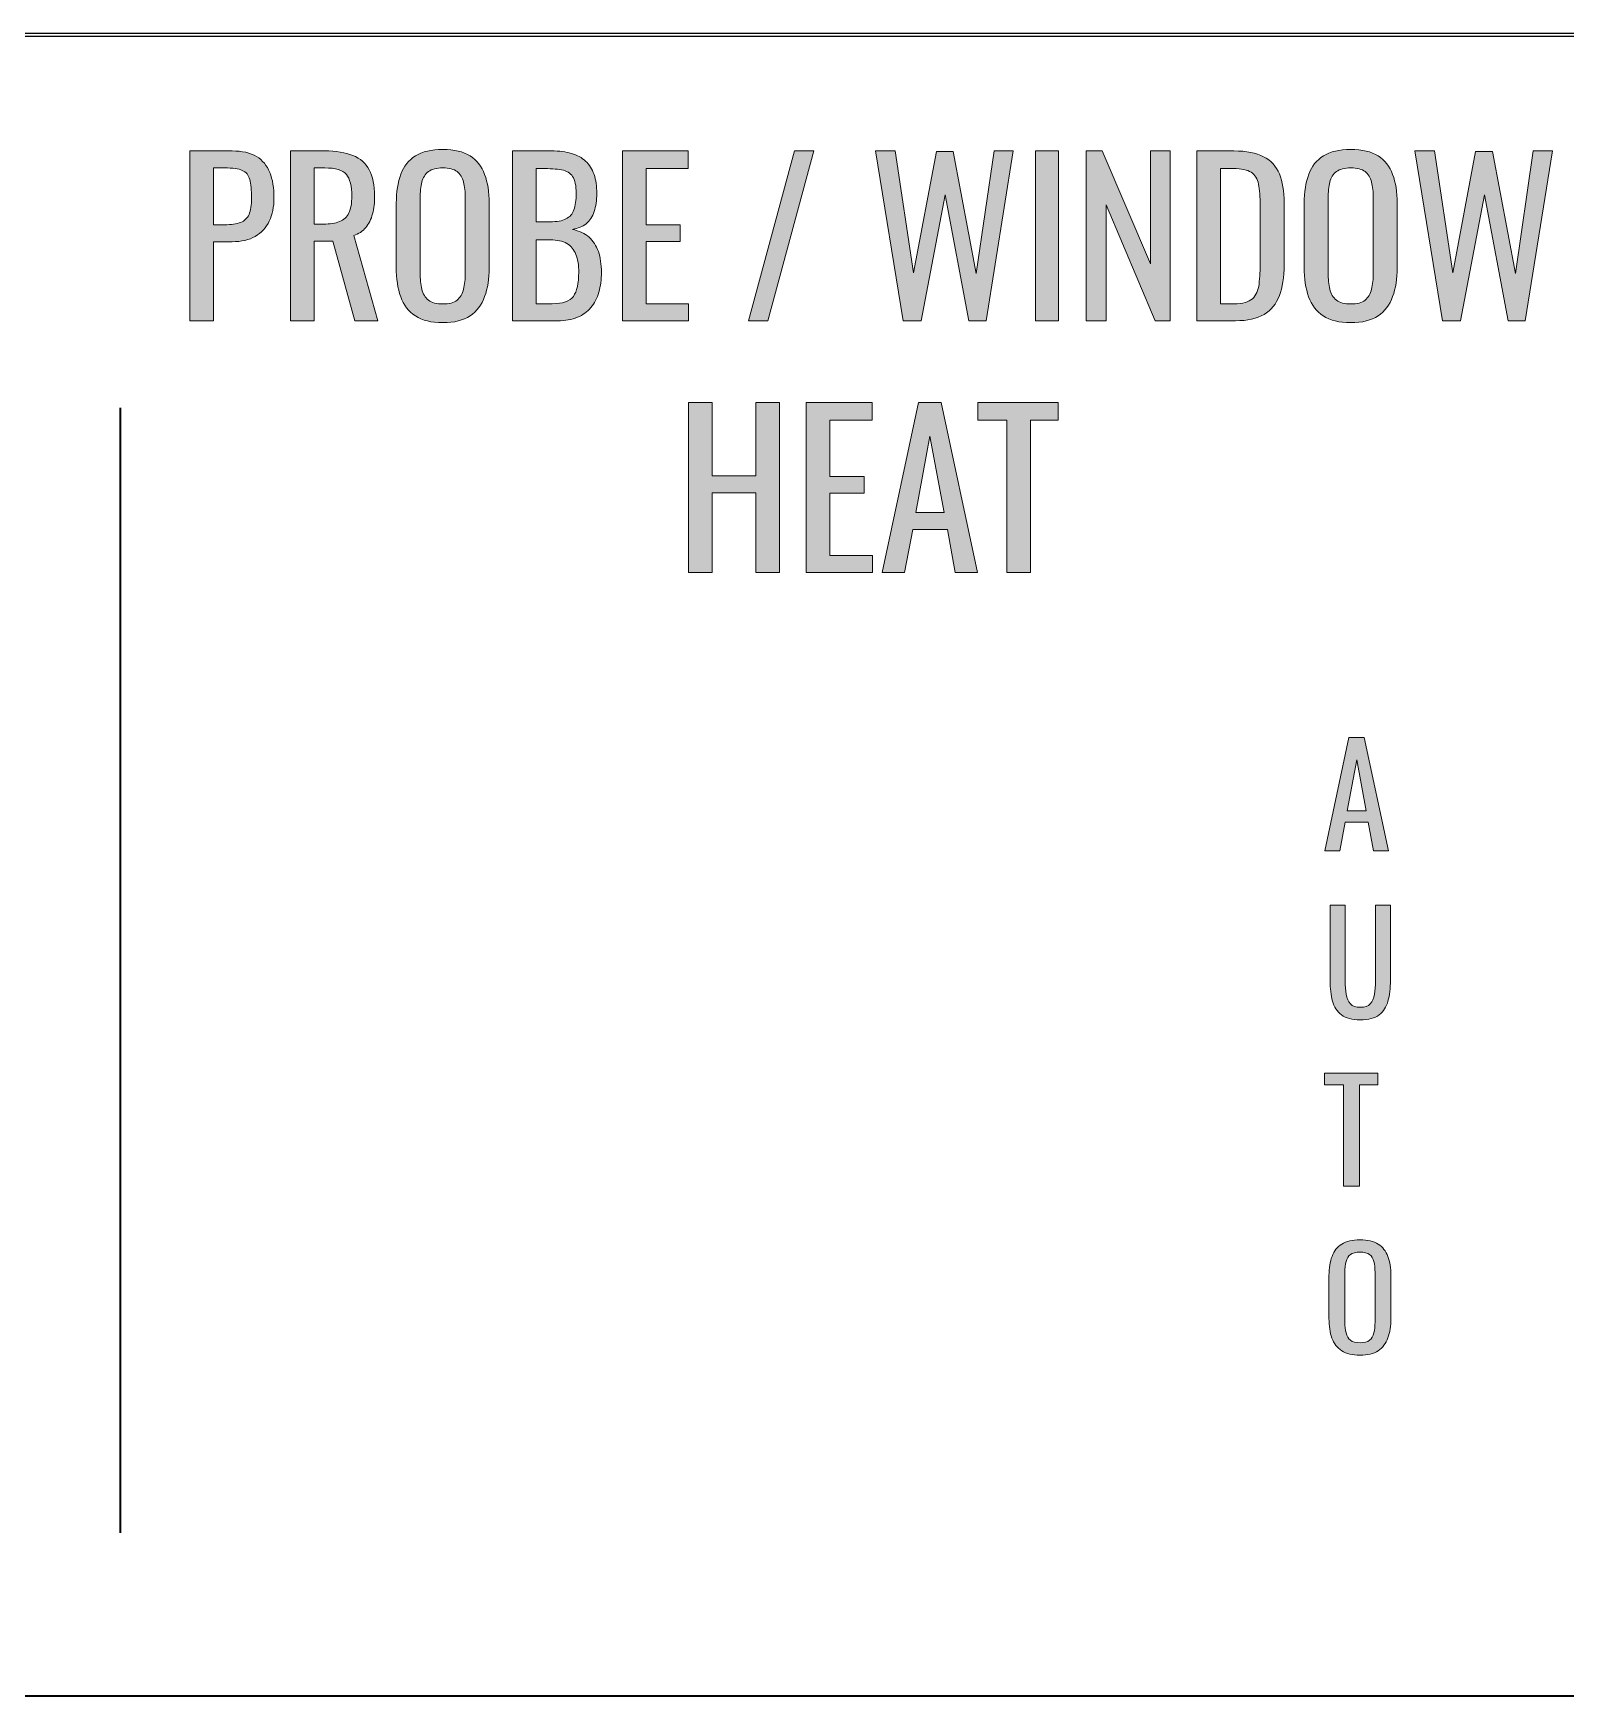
# Model space of a CAD drawing. Header units: inches. Extents: x 0 to 612, y 267 to 525.
# Drawn here: x 258.2 to 345.9, y 429.9 to 525 of the extents above; entities that cross this region are included whole.
import ezdxf

# ---------------------------------------------------------------- set-up
doc = ezdxf.new("R2010")
doc.units = ezdxf.units.IN
doc.header["$MEASUREMENT"] = 0
for name, color, linetype in [('LINES', 7, 'Continuous'), ('Luzes_Furos v34_0', 7, 'Continuous'), ('Luzes_Furos v34_Sketch13', 7, 'Continuous'), ('Luzes_Furos v34_Sketch3', 7, 'Continuous'), ('TEXT', 7, 'Continuous')]:
    doc.layers.add(name, color=color, linetype=linetype)

# ---------------------------------------------------------------- blocks, each defined once
blk = doc.blocks.new('block 11')
at = {"layer": 'Luzes_Furos v34_0', "color": 7, "lineweight": 25}
blk.add_lwpolyline([(0.118, 524.846), (611.847, 524.846)], dxfattribs=at)
blk = doc.blocks.new('block 82')
at = {"layer": 'Luzes_Furos v34_Sketch3', "color": 7, "lineweight": 25}
blk.add_lwpolyline([(0.118, 524.846), (611.847, 524.846)], dxfattribs=at)
blk = doc.blocks.new('block 99')
at = {"layer": 'Luzes_Furos v34_Sketch13', "color": 7, "lineweight": 25}
blk.add_lwpolyline([(0.153, 525.022), (611.882, 525.022)], dxfattribs=at)
blk = doc.blocks.new('block 172')
at = {"layer": 'TEXT'}
h = blk.add_hatch(color=7, dxfattribs=at)
h.dxf.hatch_style = 2
edge = h.paths.add_edge_path()
edge.add_spline(control_points=[(267.199, 508.568), (267.199, 508.568), (267.199, 518.288), (267.199, 518.288), (267.199, 518.288), (269.611, 518.288), (269.611, 518.288), (270.195, 518.288), (270.661, 518.182), (271.009, 517.97), (271.357, 517.758), (271.611, 517.452), (271.771, 517.052), (271.931, 516.652), (272.011, 516.168), (272.011, 515.6), (272.011, 515.088), (271.921, 514.644), (271.741, 514.268), (271.561, 513.892), (271.295, 513.602), (270.943, 513.398), (270.591, 513.194), (270.151, 513.092), (269.623, 513.092), (269.623, 513.092), (268.555, 513.092), (268.555, 513.092), (268.555, 513.092), (268.555, 508.568), (268.555, 508.568), (268.555, 508.568), (267.199, 508.568), (267.199, 508.568)], knot_values=[0, 0, 0, 0, 1, 1, 1, 2, 2, 2, 3, 3, 3, 4, 4, 4, 5, 5, 5, 6, 6, 6, 7, 7, 7, 8, 8, 8, 9, 9, 9, 10, 10, 10, 11, 11, 11, 11], degree=3, periodic=0)
edge = h.paths.add_edge_path()
edge.add_spline(control_points=[(268.555, 514.064), (268.555, 514.064), (269.179, 514.064), (269.179, 514.064), (269.571, 514.064), (269.879, 514.108), (270.103, 514.196), (270.327, 514.284), (270.487, 514.438), (270.583, 514.658), (270.679, 514.878), (270.727, 515.188), (270.727, 515.588), (270.727, 516.052), (270.693, 516.408), (270.625, 516.656), (270.557, 516.904), (270.415, 517.076), (270.199, 517.172), (269.983, 517.268), (269.647, 517.316), (269.191, 517.316), (269.191, 517.316), (268.555, 517.316), (268.555, 517.316), (268.555, 517.316), (268.555, 514.064), (268.555, 514.064)], knot_values=[0, 0, 0, 0, 1, 1, 1, 2, 2, 2, 3, 3, 3, 4, 4, 4, 5, 5, 5, 6, 6, 6, 7, 7, 7, 8, 8, 8, 9, 9, 9, 9], degree=3, periodic=0)
h = blk.add_hatch(color=7, dxfattribs=at)
h.dxf.hatch_style = 2
edge = h.paths.add_edge_path()
edge.add_spline(control_points=[(272.958, 508.568), (272.958, 508.568), (272.958, 518.288), (272.958, 518.288), (272.958, 518.288), (274.915, 518.288), (274.915, 518.288), (275.562, 518.288), (276.099, 518.202), (276.522, 518.03), (276.947, 517.858), (277.261, 517.582), (277.465, 517.202), (277.668, 516.822), (277.771, 516.324), (277.771, 515.708), (277.771, 515.332), (277.73, 514.99), (277.651, 514.682), (277.571, 514.374), (277.442, 514.114), (277.267, 513.902), (277.09, 513.69), (276.858, 513.536), (276.571, 513.44), (276.571, 513.44), (277.951, 508.568), (277.951, 508.568), (277.951, 508.568), (276.643, 508.568), (276.643, 508.568), (276.643, 508.568), (275.371, 513.128), (275.371, 513.128), (275.371, 513.128), (274.314, 513.128), (274.314, 513.128), (274.314, 513.128), (274.314, 508.568), (274.314, 508.568), (274.314, 508.568), (272.958, 508.568), (272.958, 508.568)], knot_values=[0, 0, 0, 0, 1, 1, 1, 2, 2, 2, 3, 3, 3, 4, 4, 4, 5, 5, 5, 6, 6, 6, 7, 7, 7, 8, 8, 8, 9, 9, 9, 10, 10, 10, 11, 11, 11, 12, 12, 12, 13, 13, 13, 14, 14, 14, 14], degree=3, periodic=0)
edge = h.paths.add_edge_path()
edge.add_spline(control_points=[(274.314, 514.1), (274.314, 514.1), (274.831, 514.1), (274.831, 514.1), (275.215, 514.1), (275.527, 514.148), (275.767, 514.244), (276.007, 514.34), (276.183, 514.504), (276.294, 514.736), (276.407, 514.968), (276.462, 515.292), (276.462, 515.708), (276.462, 516.276), (276.358, 516.686), (276.151, 516.938), (275.942, 517.19), (275.531, 517.316), (274.915, 517.316), (274.915, 517.316), (274.314, 517.316), (274.314, 517.316), (274.314, 517.316), (274.314, 514.1), (274.314, 514.1)], knot_values=[0, 0, 0, 0, 1, 1, 1, 2, 2, 2, 3, 3, 3, 4, 4, 4, 5, 5, 5, 6, 6, 6, 7, 7, 7, 8, 8, 8, 8], degree=3, periodic=0)
h = blk.add_hatch(color=7, dxfattribs=at)
h.dxf.hatch_style = 2
edge = h.paths.add_edge_path()
edge.add_spline(control_points=[(281.671, 508.46), (281.015, 508.46), (280.491, 508.588), (280.099, 508.844), (279.707, 509.1), (279.427, 509.466), (279.259, 509.942), (279.091, 510.418), (279.007, 510.976), (279.007, 511.616), (279.007, 511.616), (279.007, 515.3), (279.007, 515.3), (279.007, 515.94), (279.093, 516.49), (279.265, 516.95), (279.437, 517.41), (279.716, 517.762), (280.104, 518.006), (280.493, 518.25), (281.015, 518.372), (281.671, 518.372), (282.327, 518.372), (282.847, 518.248), (283.23, 518), (283.615, 517.752), (283.893, 517.4), (284.064, 516.944), (284.237, 516.488), (284.323, 515.94), (284.323, 515.3), (284.323, 515.3), (284.323, 511.604), (284.323, 511.604), (284.323, 510.972), (284.237, 510.42), (284.064, 509.948), (283.893, 509.476), (283.615, 509.11), (283.23, 508.85), (282.847, 508.59), (282.327, 508.46), (281.671, 508.46)], knot_values=[0, 0, 0, 0, 1, 1, 1, 2, 2, 2, 3, 3, 3, 4, 4, 4, 5, 5, 5, 6, 6, 6, 7, 7, 7, 8, 8, 8, 9, 9, 9, 10, 10, 10, 11, 11, 11, 12, 12, 12, 13, 13, 13, 14, 14, 14, 14], degree=3, periodic=0)
edge = h.paths.add_edge_path()
edge.add_spline(control_points=[(281.671, 509.528), (282.031, 509.528), (282.303, 509.602), (282.487, 509.75), (282.67, 509.898), (282.794, 510.106), (282.859, 510.374), (282.922, 510.642), (282.955, 510.956), (282.955, 511.316), (282.955, 511.316), (282.955, 515.576), (282.955, 515.576), (282.955, 515.936), (282.922, 516.246), (282.859, 516.506), (282.794, 516.766), (282.67, 516.966), (282.487, 517.106), (282.303, 517.246), (282.031, 517.316), (281.671, 517.316), (281.311, 517.316), (281.037, 517.246), (280.849, 517.106), (280.661, 516.966), (280.535, 516.766), (280.471, 516.506), (280.407, 516.246), (280.375, 515.936), (280.375, 515.576), (280.375, 515.576), (280.375, 511.316), (280.375, 511.316), (280.375, 510.956), (280.407, 510.642), (280.471, 510.374), (280.535, 510.106), (280.661, 509.898), (280.849, 509.75), (281.037, 509.602), (281.311, 509.528), (281.671, 509.528)], knot_values=[0, 0, 0, 0, 1, 1, 1, 2, 2, 2, 3, 3, 3, 4, 4, 4, 5, 5, 5, 6, 6, 6, 7, 7, 7, 8, 8, 8, 9, 9, 9, 10, 10, 10, 11, 11, 11, 12, 12, 12, 13, 13, 13, 14, 14, 14, 14], degree=3, periodic=0)
h = blk.add_hatch(color=7, dxfattribs=at)
h.dxf.hatch_style = 2
edge = h.paths.add_edge_path()
edge.add_spline(control_points=[(285.654, 508.568), (285.654, 508.568), (285.654, 518.288), (285.654, 518.288), (285.654, 518.288), (287.886, 518.288), (287.886, 518.288), (288.326, 518.288), (288.708, 518.24), (289.032, 518.144), (289.356, 518.048), (289.626, 517.9), (289.842, 517.7), (290.059, 517.5), (290.218, 517.246), (290.322, 516.938), (290.426, 516.63), (290.479, 516.268), (290.479, 515.852), (290.479, 515.452), (290.428, 515.106), (290.329, 514.814), (290.229, 514.522), (290.077, 514.292), (289.873, 514.124), (289.668, 513.956), (289.406, 513.848), (289.086, 513.8), (289.479, 513.712), (289.794, 513.562), (290.035, 513.35), (290.274, 513.138), (290.452, 512.866), (290.568, 512.534), (290.684, 512.202), (290.743, 511.804), (290.743, 511.34), (290.743, 510.924), (290.694, 510.544), (290.599, 510.2), (290.502, 509.856), (290.353, 509.564), (290.148, 509.324), (289.944, 509.084), (289.685, 508.898), (289.369, 508.766), (289.052, 508.634), (288.678, 508.568), (288.247, 508.568), (288.247, 508.568), (285.654, 508.568), (285.654, 508.568)], knot_values=[0, 0, 0, 0, 1, 1, 1, 2, 2, 2, 3, 3, 3, 4, 4, 4, 5, 5, 5, 6, 6, 6, 7, 7, 7, 8, 8, 8, 9, 9, 9, 10, 10, 10, 11, 11, 11, 12, 12, 12, 13, 13, 13, 14, 14, 14, 15, 15, 15, 16, 16, 16, 17, 17, 17, 17], degree=3, periodic=0)
edge = h.paths.add_edge_path()
edge.add_spline(control_points=[(287.01, 514.232), (287.01, 514.232), (287.814, 514.232), (287.814, 514.232), (288.198, 514.232), (288.499, 514.286), (288.714, 514.394), (288.931, 514.502), (289.083, 514.676), (289.17, 514.916), (289.258, 515.156), (289.302, 515.468), (289.302, 515.852), (289.302, 516.3), (289.234, 516.624), (289.099, 516.824), (288.962, 517.024), (288.75, 517.15), (288.462, 517.202), (288.174, 517.254), (287.798, 517.28), (287.334, 517.28), (287.334, 517.28), (287.01, 517.28), (287.01, 517.28), (287.01, 517.28), (287.01, 514.232), (287.01, 514.232)], knot_values=[0, 0, 0, 0, 1, 1, 1, 2, 2, 2, 3, 3, 3, 4, 4, 4, 5, 5, 5, 6, 6, 6, 7, 7, 7, 8, 8, 8, 9, 9, 9, 9], degree=3, periodic=0)
edge = h.paths.add_edge_path()
edge.add_spline(control_points=[(287.01, 509.54), (287.01, 509.54), (287.922, 509.54), (287.922, 509.54), (288.53, 509.54), (288.937, 509.682), (289.141, 509.966), (289.344, 510.25), (289.446, 510.708), (289.446, 511.34), (289.446, 511.748), (289.393, 512.09), (289.285, 512.366), (289.176, 512.642), (289.004, 512.85), (288.769, 512.99), (288.532, 513.13), (288.214, 513.2), (287.814, 513.2), (287.814, 513.2), (287.01, 513.2), (287.01, 513.2), (287.01, 513.2), (287.01, 509.54), (287.01, 509.54)], knot_values=[0, 0, 0, 0, 1, 1, 1, 2, 2, 2, 3, 3, 3, 4, 4, 4, 5, 5, 5, 6, 6, 6, 7, 7, 7, 8, 8, 8, 8], degree=3, periodic=0)
h = blk.add_hatch(color=7, dxfattribs=at)
h.dxf.hatch_style = 2
h.paths.add_polyline_path([(291.942, 508.568), (291.942, 518.288), (295.71, 518.288), (295.71, 517.28), (293.298, 517.28), (293.298, 514.064), (295.254, 514.064), (295.254, 513.104), (293.298, 513.104), (293.298, 509.54), (295.734, 509.54), (295.734, 508.568)])
h = blk.add_hatch(color=7, dxfattribs=at)
h.dxf.hatch_style = 2
h.paths.add_polyline_path([(299.167, 508.568), (301.782, 518.288), (302.898, 518.288), (300.271, 508.568)])
h = blk.add_hatch(color=7, dxfattribs=at)
h.dxf.hatch_style = 2
h.paths.add_polyline_path([(308.01, 508.568), (306.426, 518.288), (307.554, 518.288), (308.598, 511.304), (309.906, 518.252), (310.866, 518.252), (312.186, 511.268), (313.206, 518.288), (314.31, 518.288), (312.75, 508.568), (311.766, 508.568), (310.41, 515.768), (309.042, 508.568)])
h = blk.add_hatch(color=7, dxfattribs=at)
h.dxf.hatch_style = 2
h.paths.add_polyline_path([(315.57, 508.568), (315.57, 518.288), (316.902, 518.288), (316.902, 508.568)])
h = blk.add_hatch(color=7, dxfattribs=at)
h.dxf.hatch_style = 2
h.paths.add_polyline_path([(318.474, 508.568), (318.474, 518.288), (319.397, 518.288), (322.157, 511.832), (322.157, 518.288), (323.285, 518.288), (323.285, 508.568), (322.422, 508.568), (319.626, 515.204), (319.626, 508.568)])
h = blk.add_hatch(color=7, dxfattribs=at)
h.dxf.hatch_style = 2
edge = h.paths.add_edge_path()
edge.add_spline(control_points=[(324.81, 508.568), (324.81, 508.568), (324.81, 518.288), (324.81, 518.288), (324.81, 518.288), (326.922, 518.288), (326.922, 518.288), (327.642, 518.288), (328.212, 518.178), (328.632, 517.958), (329.052, 517.738), (329.352, 517.408), (329.531, 516.968), (329.712, 516.528), (329.802, 515.98), (329.802, 515.324), (329.802, 515.324), (329.802, 511.748), (329.802, 511.748), (329.802, 511.06), (329.712, 510.48), (329.531, 510.008), (329.352, 509.536), (329.06, 509.178), (328.655, 508.934), (328.251, 508.69), (327.709, 508.568), (327.029, 508.568), (327.029, 508.568), (324.81, 508.568), (324.81, 508.568)], knot_values=[0, 0, 0, 0, 1, 1, 1, 2, 2, 2, 3, 3, 3, 4, 4, 4, 5, 5, 5, 6, 6, 6, 7, 7, 7, 8, 8, 8, 9, 9, 9, 10, 10, 10, 10], degree=3, periodic=0)
edge = h.paths.add_edge_path()
edge.add_spline(control_points=[(326.165, 509.54), (326.165, 509.54), (326.934, 509.54), (326.934, 509.54), (327.43, 509.54), (327.781, 509.636), (327.989, 509.828), (328.197, 510.02), (328.323, 510.3), (328.367, 510.668), (328.411, 511.036), (328.434, 511.48), (328.434, 512), (328.434, 512), (328.434, 515.156), (328.434, 515.156), (328.434, 515.66), (328.401, 516.068), (328.338, 516.38), (328.273, 516.692), (328.134, 516.92), (327.917, 517.064), (327.701, 517.208), (327.361, 517.28), (326.897, 517.28), (326.897, 517.28), (326.165, 517.28), (326.165, 517.28), (326.165, 517.28), (326.165, 509.54), (326.165, 509.54)], knot_values=[0, 0, 0, 0, 1, 1, 1, 2, 2, 2, 3, 3, 3, 4, 4, 4, 5, 5, 5, 6, 6, 6, 7, 7, 7, 8, 8, 8, 9, 9, 9, 10, 10, 10, 10], degree=3, periodic=0)
h = blk.add_hatch(color=7, dxfattribs=at)
h.dxf.hatch_style = 2
edge = h.paths.add_edge_path()
edge.add_spline(control_points=[(333.617, 508.46), (332.961, 508.46), (332.438, 508.588), (332.045, 508.844), (331.653, 509.1), (331.373, 509.466), (331.205, 509.942), (331.037, 510.418), (330.953, 510.976), (330.953, 511.616), (330.953, 511.616), (330.953, 515.3), (330.953, 515.3), (330.953, 515.94), (331.039, 516.49), (331.211, 516.95), (331.383, 517.41), (331.663, 517.762), (332.051, 518.006), (332.439, 518.25), (332.961, 518.372), (333.617, 518.372), (334.273, 518.372), (334.793, 518.248), (335.177, 518), (335.562, 517.752), (335.839, 517.4), (336.011, 516.944), (336.184, 516.488), (336.27, 515.94), (336.27, 515.3), (336.27, 515.3), (336.27, 511.604), (336.27, 511.604), (336.27, 510.972), (336.184, 510.42), (336.011, 509.948), (335.839, 509.476), (335.562, 509.11), (335.177, 508.85), (334.793, 508.59), (334.273, 508.46), (333.617, 508.46)], knot_values=[0, 0, 0, 0, 1, 1, 1, 2, 2, 2, 3, 3, 3, 4, 4, 4, 5, 5, 5, 6, 6, 6, 7, 7, 7, 8, 8, 8, 9, 9, 9, 10, 10, 10, 11, 11, 11, 12, 12, 12, 13, 13, 13, 14, 14, 14, 14], degree=3, periodic=0)
edge = h.paths.add_edge_path()
edge.add_spline(control_points=[(333.617, 509.528), (333.978, 509.528), (334.249, 509.602), (334.434, 509.75), (334.617, 509.898), (334.741, 510.106), (334.806, 510.374), (334.869, 510.642), (334.901, 510.956), (334.901, 511.316), (334.901, 511.316), (334.901, 515.576), (334.901, 515.576), (334.901, 515.936), (334.869, 516.246), (334.806, 516.506), (334.741, 516.766), (334.617, 516.966), (334.434, 517.106), (334.249, 517.246), (333.978, 517.316), (333.617, 517.316), (333.257, 517.316), (332.983, 517.246), (332.795, 517.106), (332.607, 516.966), (332.481, 516.766), (332.417, 516.506), (332.354, 516.246), (332.321, 515.936), (332.321, 515.576), (332.321, 515.576), (332.321, 511.316), (332.321, 511.316), (332.321, 510.956), (332.354, 510.642), (332.417, 510.374), (332.481, 510.106), (332.607, 509.898), (332.795, 509.75), (332.983, 509.602), (333.257, 509.528), (333.617, 509.528)], knot_values=[0, 0, 0, 0, 1, 1, 1, 2, 2, 2, 3, 3, 3, 4, 4, 4, 5, 5, 5, 6, 6, 6, 7, 7, 7, 8, 8, 8, 9, 9, 9, 10, 10, 10, 11, 11, 11, 12, 12, 12, 13, 13, 13, 14, 14, 14, 14], degree=3, periodic=0)
h = blk.add_hatch(color=7, dxfattribs=at)
h.dxf.hatch_style = 2
h.paths.add_polyline_path([(338.861, 508.568), (337.277, 518.288), (338.405, 518.288), (339.449, 511.304), (340.758, 518.252), (341.717, 518.252), (343.037, 511.268), (344.057, 518.288), (345.162, 518.288), (343.602, 508.568), (342.617, 508.568), (341.262, 515.768), (339.893, 508.568)])
h = blk.add_hatch(color=7, dxfattribs=at)
h.dxf.hatch_style = 2
h.paths.add_polyline_path([(295.728, 494.168), (295.728, 503.888), (297.084, 503.888), (297.084, 499.688), (299.58, 499.688), (299.58, 503.888), (300.936, 503.888), (300.936, 494.168), (299.58, 494.168), (299.58, 498.716), (297.084, 498.716), (297.084, 494.168)])
h = blk.add_hatch(color=7, dxfattribs=at)
h.dxf.hatch_style = 2
h.paths.add_polyline_path([(302.46, 494.168), (302.46, 503.888), (306.228, 503.888), (306.228, 502.88), (303.816, 502.88), (303.816, 499.664), (305.772, 499.664), (305.772, 498.704), (303.816, 498.704), (303.816, 495.14), (306.252, 495.14), (306.252, 494.168)])
h = blk.add_hatch(color=7, dxfattribs=at)
h.dxf.hatch_style = 2
h.paths.add_polyline_path([(306.815, 494.168), (308.88, 503.888), (310.188, 503.888), (312.264, 494.168), (310.979, 494.168), (310.536, 496.616), (308.556, 496.616), (308.088, 494.168)])
h.paths.add_polyline_path([(308.735, 497.588), (310.355, 497.588), (309.54, 501.968)])
h = blk.add_hatch(color=7, dxfattribs=at)
h.dxf.hatch_style = 2
h.paths.add_polyline_path([(313.932, 494.168), (313.932, 502.88), (312.288, 502.88), (312.288, 503.888), (316.884, 503.888), (316.884, 502.88), (315.288, 502.88), (315.288, 494.168)])
at = {"layer": 'TEXT', "lineweight": 0}
for points in [[(291.942, 508.568), (291.942, 518.288), (295.71, 518.288), (295.71, 517.28), (293.298, 517.28), (293.298, 514.064), (295.254, 514.064), (295.254, 513.104), (293.298, 513.104), (293.298, 509.54), (295.734, 509.54), (295.734, 508.568), (291.942, 508.568)], [(299.167, 508.568), (301.782, 518.288), (302.898, 518.288), (300.271, 508.568), (299.167, 508.568)], [(308.01, 508.568), (306.426, 518.288), (307.554, 518.288), (308.598, 511.304), (309.906, 518.252), (310.866, 518.252), (312.186, 511.268), (313.206, 518.288), (314.31, 518.288), (312.75, 508.568), (311.766, 508.568), (310.41, 515.768), (309.042, 508.568), (308.01, 508.568)], [(315.57, 508.568), (315.57, 518.288), (316.902, 518.288), (316.902, 508.568), (315.57, 508.568)], [(318.474, 508.568), (318.474, 518.288), (319.397, 518.288), (322.157, 511.832), (322.157, 518.288), (323.285, 518.288), (323.285, 508.568), (322.422, 508.568), (319.626, 515.204), (319.626, 508.568), (318.474, 508.568)], [(338.861, 508.568), (337.277, 518.288), (338.405, 518.288), (339.449, 511.304), (340.758, 518.252), (341.717, 518.252), (343.037, 511.268), (344.057, 518.288), (345.162, 518.288), (343.602, 508.568), (342.617, 508.568), (341.262, 515.768), (339.893, 508.568), (338.861, 508.568)], [(295.728, 494.168), (295.728, 503.888), (297.084, 503.888), (297.084, 499.688), (299.58, 499.688), (299.58, 503.888), (300.936, 503.888), (300.936, 494.168), (299.58, 494.168), (299.58, 498.716), (297.084, 498.716), (297.084, 494.168), (295.728, 494.168)], [(302.46, 494.168), (302.46, 503.888), (306.228, 503.888), (306.228, 502.88), (303.816, 502.88), (303.816, 499.664), (305.772, 499.664), (305.772, 498.704), (303.816, 498.704), (303.816, 495.14), (306.252, 495.14), (306.252, 494.168), (302.46, 494.168)], [(306.815, 494.168), (308.88, 503.888), (310.188, 503.888), (312.264, 494.168), (310.979, 494.168), (310.536, 496.616), (308.556, 496.616), (308.088, 494.168), (306.815, 494.168)], [(313.932, 494.168), (313.932, 502.88), (312.288, 502.88), (312.288, 503.888), (316.884, 503.888), (316.884, 502.88), (315.288, 502.88), (315.288, 494.168), (313.932, 494.168)], [(308.735, 497.588), (310.355, 497.588), (309.54, 501.968), (308.735, 497.588)]]:
    blk.add_lwpolyline(points, dxfattribs=at)
for points, knots in [([(267.199, 508.568), (267.199, 508.568), (267.199, 518.288), (267.199, 518.288), (267.199, 518.288), (269.611, 518.288), (269.611, 518.288), (270.195, 518.288), (270.661, 518.182), (271.009, 517.97), (271.357, 517.758), (271.611, 517.452), (271.771, 517.052), (271.931, 516.652), (272.011, 516.168), (272.011, 515.6), (272.011, 515.088), (271.921, 514.644), (271.741, 514.268), (271.561, 513.892), (271.295, 513.602), (270.943, 513.398), (270.591, 513.194), (270.151, 513.092), (269.623, 513.092), (269.623, 513.092), (268.555, 513.092), (268.555, 513.092), (268.555, 513.092), (268.555, 508.568), (268.555, 508.568), (268.555, 508.568), (267.199, 508.568), (267.199, 508.568)], [0, 0, 0, 0, 1, 1, 1, 2, 2, 2, 3, 3, 3, 4, 4, 4, 5, 5, 5, 6, 6, 6, 7, 7, 7, 8, 8, 8, 9, 9, 9, 10, 10, 10, 11, 11, 11, 11]), ([(272.958, 508.568), (272.958, 508.568), (272.958, 518.288), (272.958, 518.288), (272.958, 518.288), (274.915, 518.288), (274.915, 518.288), (275.562, 518.288), (276.099, 518.202), (276.522, 518.03), (276.947, 517.858), (277.261, 517.582), (277.465, 517.202), (277.668, 516.822), (277.771, 516.324), (277.771, 515.708), (277.771, 515.332), (277.73, 514.99), (277.651, 514.682), (277.571, 514.374), (277.442, 514.114), (277.267, 513.902), (277.09, 513.69), (276.858, 513.536), (276.571, 513.44), (276.571, 513.44), (277.951, 508.568), (277.951, 508.568), (277.951, 508.568), (276.643, 508.568), (276.643, 508.568), (276.643, 508.568), (275.371, 513.128), (275.371, 513.128), (275.371, 513.128), (274.314, 513.128), (274.314, 513.128), (274.314, 513.128), (274.314, 508.568), (274.314, 508.568), (274.314, 508.568), (272.958, 508.568), (272.958, 508.568)], [0, 0, 0, 0, 1, 1, 1, 2, 2, 2, 3, 3, 3, 4, 4, 4, 5, 5, 5, 6, 6, 6, 7, 7, 7, 8, 8, 8, 9, 9, 9, 10, 10, 10, 11, 11, 11, 12, 12, 12, 13, 13, 13, 14, 14, 14, 14]), ([(281.671, 508.46), (281.015, 508.46), (280.491, 508.588), (280.099, 508.844), (279.707, 509.1), (279.427, 509.466), (279.259, 509.942), (279.091, 510.418), (279.007, 510.976), (279.007, 511.616), (279.007, 511.616), (279.007, 515.3), (279.007, 515.3), (279.007, 515.94), (279.093, 516.49), (279.265, 516.95), (279.437, 517.41), (279.716, 517.762), (280.104, 518.006), (280.493, 518.25), (281.015, 518.372), (281.671, 518.372), (282.327, 518.372), (282.847, 518.248), (283.23, 518), (283.615, 517.752), (283.893, 517.4), (284.064, 516.944), (284.237, 516.488), (284.323, 515.94), (284.323, 515.3), (284.323, 515.3), (284.323, 511.604), (284.323, 511.604), (284.323, 510.972), (284.237, 510.42), (284.064, 509.948), (283.893, 509.476), (283.615, 509.11), (283.23, 508.85), (282.847, 508.59), (282.327, 508.46), (281.671, 508.46)], [0, 0, 0, 0, 1, 1, 1, 2, 2, 2, 3, 3, 3, 4, 4, 4, 5, 5, 5, 6, 6, 6, 7, 7, 7, 8, 8, 8, 9, 9, 9, 10, 10, 10, 11, 11, 11, 12, 12, 12, 13, 13, 13, 14, 14, 14, 14]), ([(285.654, 508.568), (285.654, 508.568), (285.654, 518.288), (285.654, 518.288), (285.654, 518.288), (287.886, 518.288), (287.886, 518.288), (288.326, 518.288), (288.708, 518.24), (289.032, 518.144), (289.356, 518.048), (289.626, 517.9), (289.842, 517.7), (290.059, 517.5), (290.218, 517.246), (290.322, 516.938), (290.426, 516.63), (290.479, 516.268), (290.479, 515.852), (290.479, 515.452), (290.428, 515.106), (290.329, 514.814), (290.229, 514.522), (290.077, 514.292), (289.873, 514.124), (289.668, 513.956), (289.406, 513.848), (289.086, 513.8), (289.479, 513.712), (289.794, 513.562), (290.035, 513.35), (290.274, 513.138), (290.452, 512.866), (290.568, 512.534), (290.684, 512.202), (290.743, 511.804), (290.743, 511.34), (290.743, 510.924), (290.694, 510.544), (290.599, 510.2), (290.502, 509.856), (290.353, 509.564), (290.148, 509.324), (289.944, 509.084), (289.685, 508.898), (289.369, 508.766), (289.052, 508.634), (288.678, 508.568), (288.247, 508.568), (288.247, 508.568), (285.654, 508.568), (285.654, 508.568)], [0, 0, 0, 0, 1, 1, 1, 2, 2, 2, 3, 3, 3, 4, 4, 4, 5, 5, 5, 6, 6, 6, 7, 7, 7, 8, 8, 8, 9, 9, 9, 10, 10, 10, 11, 11, 11, 12, 12, 12, 13, 13, 13, 14, 14, 14, 15, 15, 15, 16, 16, 16, 17, 17, 17, 17]), ([(324.81, 508.568), (324.81, 508.568), (324.81, 518.288), (324.81, 518.288), (324.81, 518.288), (326.922, 518.288), (326.922, 518.288), (327.642, 518.288), (328.212, 518.178), (328.632, 517.958), (329.052, 517.738), (329.352, 517.408), (329.531, 516.968), (329.712, 516.528), (329.802, 515.98), (329.802, 515.324), (329.802, 515.324), (329.802, 511.748), (329.802, 511.748), (329.802, 511.06), (329.712, 510.48), (329.531, 510.008), (329.352, 509.536), (329.06, 509.178), (328.655, 508.934), (328.251, 508.69), (327.709, 508.568), (327.029, 508.568), (327.029, 508.568), (324.81, 508.568), (324.81, 508.568)], [0, 0, 0, 0, 1, 1, 1, 2, 2, 2, 3, 3, 3, 4, 4, 4, 5, 5, 5, 6, 6, 6, 7, 7, 7, 8, 8, 8, 9, 9, 9, 10, 10, 10, 10]), ([(333.617, 508.46), (332.961, 508.46), (332.438, 508.588), (332.045, 508.844), (331.653, 509.1), (331.373, 509.466), (331.205, 509.942), (331.037, 510.418), (330.953, 510.976), (330.953, 511.616), (330.953, 511.616), (330.953, 515.3), (330.953, 515.3), (330.953, 515.94), (331.039, 516.49), (331.211, 516.95), (331.383, 517.41), (331.663, 517.762), (332.051, 518.006), (332.439, 518.25), (332.961, 518.372), (333.617, 518.372), (334.273, 518.372), (334.793, 518.248), (335.177, 518), (335.562, 517.752), (335.839, 517.4), (336.011, 516.944), (336.184, 516.488), (336.27, 515.94), (336.27, 515.3), (336.27, 515.3), (336.27, 511.604), (336.27, 511.604), (336.27, 510.972), (336.184, 510.42), (336.011, 509.948), (335.839, 509.476), (335.562, 509.11), (335.177, 508.85), (334.793, 508.59), (334.273, 508.46), (333.617, 508.46)], [0, 0, 0, 0, 1, 1, 1, 2, 2, 2, 3, 3, 3, 4, 4, 4, 5, 5, 5, 6, 6, 6, 7, 7, 7, 8, 8, 8, 9, 9, 9, 10, 10, 10, 11, 11, 11, 12, 12, 12, 13, 13, 13, 14, 14, 14, 14]), ([(268.555, 514.064), (268.555, 514.064), (269.179, 514.064), (269.179, 514.064), (269.571, 514.064), (269.879, 514.108), (270.103, 514.196), (270.327, 514.284), (270.487, 514.438), (270.583, 514.658), (270.679, 514.878), (270.727, 515.188), (270.727, 515.588), (270.727, 516.052), (270.693, 516.408), (270.625, 516.656), (270.557, 516.904), (270.415, 517.076), (270.199, 517.172), (269.983, 517.268), (269.647, 517.316), (269.191, 517.316), (269.191, 517.316), (268.555, 517.316), (268.555, 517.316), (268.555, 517.316), (268.555, 514.064), (268.555, 514.064)], [0, 0, 0, 0, 1, 1, 1, 2, 2, 2, 3, 3, 3, 4, 4, 4, 5, 5, 5, 6, 6, 6, 7, 7, 7, 8, 8, 8, 9, 9, 9, 9]), ([(274.314, 514.1), (274.314, 514.1), (274.831, 514.1), (274.831, 514.1), (275.215, 514.1), (275.527, 514.148), (275.767, 514.244), (276.007, 514.34), (276.183, 514.504), (276.294, 514.736), (276.407, 514.968), (276.462, 515.292), (276.462, 515.708), (276.462, 516.276), (276.358, 516.686), (276.151, 516.938), (275.942, 517.19), (275.531, 517.316), (274.915, 517.316), (274.915, 517.316), (274.314, 517.316), (274.314, 517.316), (274.314, 517.316), (274.314, 514.1), (274.314, 514.1)], [0, 0, 0, 0, 1, 1, 1, 2, 2, 2, 3, 3, 3, 4, 4, 4, 5, 5, 5, 6, 6, 6, 7, 7, 7, 8, 8, 8, 8]), ([(281.671, 509.528), (282.031, 509.528), (282.303, 509.602), (282.487, 509.75), (282.67, 509.898), (282.794, 510.106), (282.859, 510.374), (282.922, 510.642), (282.955, 510.956), (282.955, 511.316), (282.955, 511.316), (282.955, 515.576), (282.955, 515.576), (282.955, 515.936), (282.922, 516.246), (282.859, 516.506), (282.794, 516.766), (282.67, 516.966), (282.487, 517.106), (282.303, 517.246), (282.031, 517.316), (281.671, 517.316), (281.311, 517.316), (281.037, 517.246), (280.849, 517.106), (280.661, 516.966), (280.535, 516.766), (280.471, 516.506), (280.407, 516.246), (280.375, 515.936), (280.375, 515.576), (280.375, 515.576), (280.375, 511.316), (280.375, 511.316), (280.375, 510.956), (280.407, 510.642), (280.471, 510.374), (280.535, 510.106), (280.661, 509.898), (280.849, 509.75), (281.037, 509.602), (281.311, 509.528), (281.671, 509.528)], [0, 0, 0, 0, 1, 1, 1, 2, 2, 2, 3, 3, 3, 4, 4, 4, 5, 5, 5, 6, 6, 6, 7, 7, 7, 8, 8, 8, 9, 9, 9, 10, 10, 10, 11, 11, 11, 12, 12, 12, 13, 13, 13, 14, 14, 14, 14]), ([(287.01, 514.232), (287.01, 514.232), (287.814, 514.232), (287.814, 514.232), (288.198, 514.232), (288.499, 514.286), (288.714, 514.394), (288.931, 514.502), (289.083, 514.676), (289.17, 514.916), (289.258, 515.156), (289.302, 515.468), (289.302, 515.852), (289.302, 516.3), (289.234, 516.624), (289.099, 516.824), (288.962, 517.024), (288.75, 517.15), (288.462, 517.202), (288.174, 517.254), (287.798, 517.28), (287.334, 517.28), (287.334, 517.28), (287.01, 517.28), (287.01, 517.28), (287.01, 517.28), (287.01, 514.232), (287.01, 514.232)], [0, 0, 0, 0, 1, 1, 1, 2, 2, 2, 3, 3, 3, 4, 4, 4, 5, 5, 5, 6, 6, 6, 7, 7, 7, 8, 8, 8, 9, 9, 9, 9]), ([(326.165, 509.54), (326.165, 509.54), (326.934, 509.54), (326.934, 509.54), (327.43, 509.54), (327.781, 509.636), (327.989, 509.828), (328.197, 510.02), (328.323, 510.3), (328.367, 510.668), (328.411, 511.036), (328.434, 511.48), (328.434, 512), (328.434, 512), (328.434, 515.156), (328.434, 515.156), (328.434, 515.66), (328.401, 516.068), (328.338, 516.38), (328.273, 516.692), (328.134, 516.92), (327.917, 517.064), (327.701, 517.208), (327.361, 517.28), (326.897, 517.28), (326.897, 517.28), (326.165, 517.28), (326.165, 517.28), (326.165, 517.28), (326.165, 509.54), (326.165, 509.54)], [0, 0, 0, 0, 1, 1, 1, 2, 2, 2, 3, 3, 3, 4, 4, 4, 5, 5, 5, 6, 6, 6, 7, 7, 7, 8, 8, 8, 9, 9, 9, 10, 10, 10, 10]), ([(333.617, 509.528), (333.978, 509.528), (334.249, 509.602), (334.434, 509.75), (334.617, 509.898), (334.741, 510.106), (334.806, 510.374), (334.869, 510.642), (334.901, 510.956), (334.901, 511.316), (334.901, 511.316), (334.901, 515.576), (334.901, 515.576), (334.901, 515.936), (334.869, 516.246), (334.806, 516.506), (334.741, 516.766), (334.617, 516.966), (334.434, 517.106), (334.249, 517.246), (333.978, 517.316), (333.617, 517.316), (333.257, 517.316), (332.983, 517.246), (332.795, 517.106), (332.607, 516.966), (332.481, 516.766), (332.417, 516.506), (332.354, 516.246), (332.321, 515.936), (332.321, 515.576), (332.321, 515.576), (332.321, 511.316), (332.321, 511.316), (332.321, 510.956), (332.354, 510.642), (332.417, 510.374), (332.481, 510.106), (332.607, 509.898), (332.795, 509.75), (332.983, 509.602), (333.257, 509.528), (333.617, 509.528)], [0, 0, 0, 0, 1, 1, 1, 2, 2, 2, 3, 3, 3, 4, 4, 4, 5, 5, 5, 6, 6, 6, 7, 7, 7, 8, 8, 8, 9, 9, 9, 10, 10, 10, 11, 11, 11, 12, 12, 12, 13, 13, 13, 14, 14, 14, 14]), ([(287.01, 509.54), (287.01, 509.54), (287.922, 509.54), (287.922, 509.54), (288.53, 509.54), (288.937, 509.682), (289.141, 509.966), (289.344, 510.25), (289.446, 510.708), (289.446, 511.34), (289.446, 511.748), (289.393, 512.09), (289.285, 512.366), (289.176, 512.642), (289.004, 512.85), (288.769, 512.99), (288.532, 513.13), (288.214, 513.2), (287.814, 513.2), (287.814, 513.2), (287.01, 513.2), (287.01, 513.2), (287.01, 513.2), (287.01, 509.54), (287.01, 509.54)], [0, 0, 0, 0, 1, 1, 1, 2, 2, 2, 3, 3, 3, 4, 4, 4, 5, 5, 5, 6, 6, 6, 7, 7, 7, 8, 8, 8, 8])]:
    blk.add_open_spline(points, degree=3, knots=knots, dxfattribs=at)
blk = doc.blocks.new('block 162')
at = {"layer": 'TEXT'}
h = blk.add_hatch(color=7, dxfattribs=at)
h.dxf.hatch_style = 2
h.paths.add_polyline_path([(451.26, 312.718), (452.636, 319.198), (453.508, 319.198), (454.892, 312.718), (454.036, 312.718), (453.739, 314.35), (452.42, 314.35), (452.107, 312.718)])
h.paths.add_polyline_path([(452.54, 314.998), (453.62, 314.998), (453.075, 317.918)])
h = blk.add_hatch(color=7, dxfattribs=at)
h.dxf.hatch_style = 2
edge = h.paths.add_edge_path()
edge.add_spline(control_points=[(453.283, 303.046), (452.814, 303.046), (452.454, 303.14), (452.204, 303.326), (451.953, 303.513), (451.782, 303.775), (451.691, 304.114), (451.601, 304.452), (451.556, 304.849), (451.556, 305.302), (451.556, 305.302), (451.556, 309.598), (451.556, 309.598), (451.556, 309.598), (452.42, 309.598), (452.42, 309.598), (452.42, 309.598), (452.42, 305.262), (452.42, 305.262), (452.42, 304.984), (452.438, 304.731), (452.476, 304.502), (452.513, 304.272), (452.595, 304.091), (452.72, 303.958), (452.845, 303.824), (453.033, 303.758), (453.283, 303.758), (453.54, 303.758), (453.729, 303.824), (453.852, 303.958), (453.975, 304.091), (454.055, 304.272), (454.092, 304.502), (454.129, 304.731), (454.147, 304.984), (454.147, 305.262), (454.147, 305.262), (454.147, 309.598), (454.147, 309.598), (454.147, 309.598), (455.004, 309.598), (455.004, 309.598), (455.004, 309.598), (455.004, 305.302), (455.004, 305.302), (455.004, 304.849), (454.958, 304.452), (454.867, 304.114), (454.777, 303.775), (454.607, 303.513), (454.359, 303.326), (454.111, 303.14), (453.753, 303.046), (453.283, 303.046)], knot_values=[0, 0, 0, 0, 1, 1, 1, 2, 2, 2, 3, 3, 3, 4, 4, 4, 5, 5, 5, 6, 6, 6, 7, 7, 7, 8, 8, 8, 9, 9, 9, 10, 10, 10, 11, 11, 11, 12, 12, 12, 13, 13, 13, 14, 14, 14, 15, 15, 15, 16, 16, 16, 17, 17, 17, 18, 18, 18, 18], degree=3, periodic=0)
h = blk.add_hatch(color=7, dxfattribs=at)
h.dxf.hatch_style = 2
h.paths.add_polyline_path([(452.323, 293.518), (452.323, 299.326), (451.228, 299.326), (451.228, 299.998), (454.292, 299.998), (454.292, 299.326), (453.228, 299.326), (453.228, 293.518)])
h = blk.add_hatch(color=7, dxfattribs=at)
h.dxf.hatch_style = 2
edge = h.paths.add_edge_path()
edge.add_spline(control_points=[(453.268, 283.847), (452.83, 283.847), (452.48, 283.932), (452.22, 284.103), (451.958, 284.272), (451.771, 284.517), (451.659, 284.834), (451.548, 285.151), (451.491, 285.523), (451.491, 285.95), (451.491, 285.95), (451.491, 288.406), (451.491, 288.406), (451.491, 288.833), (451.549, 289.199), (451.664, 289.506), (451.778, 289.812), (451.965, 290.048), (452.224, 290.21), (452.482, 290.373), (452.83, 290.454), (453.268, 290.454), (453.705, 290.454), (454.052, 290.371), (454.308, 290.206), (454.563, 290.041), (454.749, 289.807), (454.863, 289.502), (454.979, 289.198), (455.036, 288.833), (455.036, 288.406), (455.036, 288.406), (455.036, 285.942), (455.036, 285.942), (455.036, 285.521), (454.979, 285.153), (454.863, 284.838), (454.749, 284.523), (454.563, 284.279), (454.308, 284.106), (454.052, 283.933), (453.705, 283.847), (453.268, 283.847)], knot_values=[0, 0, 0, 0, 1, 1, 1, 2, 2, 2, 3, 3, 3, 4, 4, 4, 5, 5, 5, 6, 6, 6, 7, 7, 7, 8, 8, 8, 9, 9, 9, 10, 10, 10, 11, 11, 11, 12, 12, 12, 13, 13, 13, 14, 14, 14, 14], degree=3, periodic=0)
edge = h.paths.add_edge_path()
edge.add_spline(control_points=[(453.268, 284.559), (453.508, 284.559), (453.688, 284.607), (453.812, 284.706), (453.935, 284.805), (454.017, 284.943), (454.06, 285.122), (454.103, 285.301), (454.124, 285.51), (454.124, 285.75), (454.124, 285.75), (454.124, 288.59), (454.124, 288.59), (454.124, 288.83), (454.103, 289.037), (454.06, 289.21), (454.017, 289.384), (453.935, 289.517), (453.812, 289.61), (453.688, 289.703), (453.508, 289.75), (453.268, 289.75), (453.027, 289.75), (452.845, 289.703), (452.72, 289.61), (452.595, 289.517), (452.511, 289.384), (452.468, 289.21), (452.425, 289.037), (452.403, 288.83), (452.403, 288.59), (452.403, 288.59), (452.403, 285.75), (452.403, 285.75), (452.403, 285.51), (452.425, 285.301), (452.468, 285.122), (452.511, 284.943), (452.595, 284.805), (452.72, 284.706), (452.845, 284.607), (453.027, 284.559), (453.268, 284.559)], knot_values=[0, 0, 0, 0, 1, 1, 1, 2, 2, 2, 3, 3, 3, 4, 4, 4, 5, 5, 5, 6, 6, 6, 7, 7, 7, 8, 8, 8, 9, 9, 9, 10, 10, 10, 11, 11, 11, 12, 12, 12, 13, 13, 13, 14, 14, 14, 14], degree=3, periodic=0)
at = {"layer": 'TEXT', "lineweight": 0}
for points in [[(451.26, 312.718), (452.636, 319.198), (453.508, 319.198), (454.892, 312.718), (454.036, 312.718), (453.739, 314.35), (452.42, 314.35), (452.107, 312.718), (451.26, 312.718)], [(452.54, 314.998), (453.62, 314.998), (453.075, 317.918), (452.54, 314.998)], [(452.323, 293.518), (452.323, 299.326), (451.228, 299.326), (451.228, 299.998), (454.292, 299.998), (454.292, 299.326), (453.228, 299.326), (453.228, 293.518), (452.323, 293.518)]]:
    blk.add_lwpolyline(points, dxfattribs=at)
for points, knots in [([(453.283, 303.046), (452.814, 303.046), (452.454, 303.14), (452.204, 303.326), (451.953, 303.513), (451.782, 303.775), (451.691, 304.114), (451.601, 304.452), (451.556, 304.849), (451.556, 305.302), (451.556, 305.302), (451.556, 309.598), (451.556, 309.598), (451.556, 309.598), (452.42, 309.598), (452.42, 309.598), (452.42, 309.598), (452.42, 305.262), (452.42, 305.262), (452.42, 304.984), (452.438, 304.731), (452.476, 304.502), (452.513, 304.272), (452.595, 304.091), (452.72, 303.958), (452.845, 303.824), (453.033, 303.758), (453.283, 303.758), (453.54, 303.758), (453.729, 303.824), (453.852, 303.958), (453.975, 304.091), (454.055, 304.272), (454.092, 304.502), (454.129, 304.731), (454.147, 304.984), (454.147, 305.262), (454.147, 305.262), (454.147, 309.598), (454.147, 309.598), (454.147, 309.598), (455.004, 309.598), (455.004, 309.598), (455.004, 309.598), (455.004, 305.302), (455.004, 305.302), (455.004, 304.849), (454.958, 304.452), (454.867, 304.114), (454.777, 303.775), (454.607, 303.513), (454.359, 303.326), (454.111, 303.14), (453.753, 303.046), (453.283, 303.046)], [0, 0, 0, 0, 1, 1, 1, 2, 2, 2, 3, 3, 3, 4, 4, 4, 5, 5, 5, 6, 6, 6, 7, 7, 7, 8, 8, 8, 9, 9, 9, 10, 10, 10, 11, 11, 11, 12, 12, 12, 13, 13, 13, 14, 14, 14, 15, 15, 15, 16, 16, 16, 17, 17, 17, 18, 18, 18, 18]), ([(453.268, 283.847), (452.83, 283.847), (452.48, 283.932), (452.22, 284.103), (451.958, 284.272), (451.771, 284.517), (451.659, 284.834), (451.548, 285.151), (451.491, 285.523), (451.491, 285.95), (451.491, 285.95), (451.491, 288.406), (451.491, 288.406), (451.491, 288.833), (451.549, 289.199), (451.664, 289.506), (451.778, 289.812), (451.965, 290.048), (452.224, 290.21), (452.482, 290.373), (452.83, 290.454), (453.268, 290.454), (453.705, 290.454), (454.052, 290.371), (454.308, 290.206), (454.563, 290.041), (454.749, 289.807), (454.863, 289.502), (454.979, 289.198), (455.036, 288.833), (455.036, 288.406), (455.036, 288.406), (455.036, 285.942), (455.036, 285.942), (455.036, 285.521), (454.979, 285.153), (454.863, 284.838), (454.749, 284.523), (454.563, 284.279), (454.308, 284.106), (454.052, 283.933), (453.705, 283.847), (453.268, 283.847)], [0, 0, 0, 0, 1, 1, 1, 2, 2, 2, 3, 3, 3, 4, 4, 4, 5, 5, 5, 6, 6, 6, 7, 7, 7, 8, 8, 8, 9, 9, 9, 10, 10, 10, 11, 11, 11, 12, 12, 12, 13, 13, 13, 14, 14, 14, 14]), ([(453.268, 284.559), (453.508, 284.559), (453.688, 284.607), (453.812, 284.706), (453.935, 284.805), (454.017, 284.943), (454.06, 285.122), (454.103, 285.301), (454.124, 285.51), (454.124, 285.75), (454.124, 285.75), (454.124, 288.59), (454.124, 288.59), (454.124, 288.83), (454.103, 289.037), (454.06, 289.21), (454.017, 289.384), (453.935, 289.517), (453.812, 289.61), (453.688, 289.703), (453.508, 289.75), (453.268, 289.75), (453.027, 289.75), (452.845, 289.703), (452.72, 289.61), (452.595, 289.517), (452.511, 289.384), (452.468, 289.21), (452.425, 289.037), (452.403, 288.83), (452.403, 288.59), (452.403, 288.59), (452.403, 285.75), (452.403, 285.75), (452.403, 285.51), (452.425, 285.301), (452.468, 285.122), (452.511, 284.943), (452.595, 284.805), (452.72, 284.706), (452.845, 284.607), (453.027, 284.559), (453.268, 284.559)], [0, 0, 0, 0, 1, 1, 1, 2, 2, 2, 3, 3, 3, 4, 4, 4, 5, 5, 5, 6, 6, 6, 7, 7, 7, 8, 8, 8, 9, 9, 9, 10, 10, 10, 11, 11, 11, 12, 12, 12, 13, 13, 13, 14, 14, 14, 14])]:
    blk.add_open_spline(points, degree=3, knots=knots, dxfattribs=at)

msp = doc.modelspace()

# ---------------------------------------------------------------- linework, layer by layer
at = {"layer": 'LINES', "color": 7, "lineweight": 35}
for points in [[(263.239, 439.203), (263.239, 503.576)], [(19.128, 429.88), (588.667, 429.88)]]:
    msp.add_lwpolyline(points, dxfattribs=at)

# ---------------------------------------------------------------- block references
at = {"layer": 'Luzes_Furos v34_0'}
msp.add_blockref('block 11', (0, 0), dxfattribs=at)
at = {"layer": 'Luzes_Furos v34_Sketch13'}
msp.add_blockref('block 99', (0, 0), dxfattribs=at)
at = {"layer": 'Luzes_Furos v34_Sketch3'}
msp.add_blockref('block 82', (0, 0), dxfattribs=at)
at = {"layer": 'TEXT'}
for name, p in [('block 172', (0, 0)), ('block 162', (-119.122, 165.519))]:
    msp.add_blockref(name, p, dxfattribs=at)

doc.saveas('drawing.dxf')
